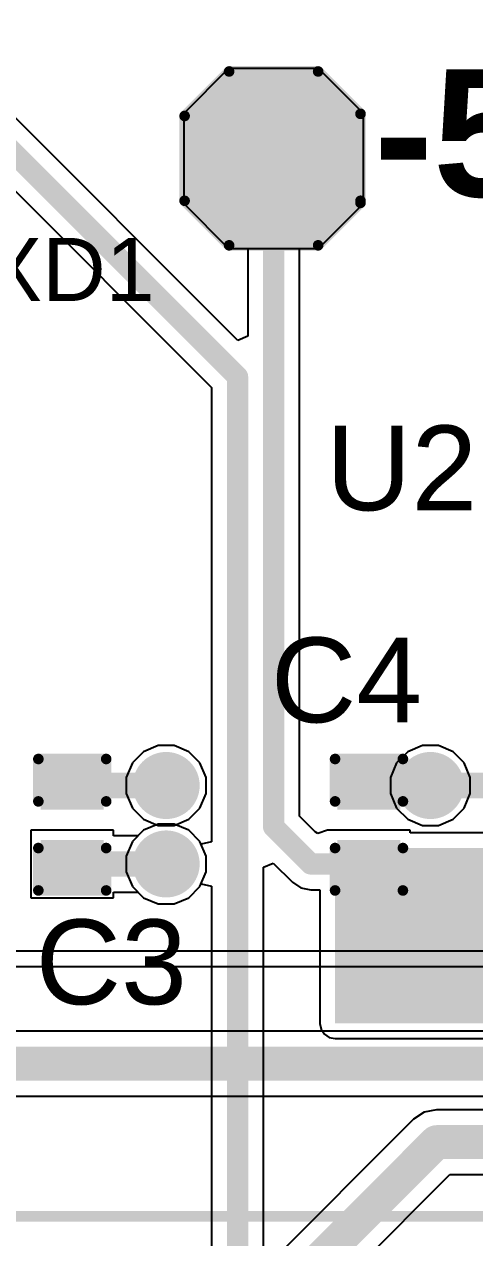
# Model space of a CAD drawing. Header units: inches. Extents: x -0.91 to 3.86, y -0.82 to 4.16.
# Drawn here: x 2.222 to 2.435, y 0.541 to 1.113 of the extents above; entities that cross this region are included whole.
import ezdxf

# ---------------------------------------------------------------- set-up
doc = ezdxf.new("R2010")
doc.units = ezdxf.units.IN
doc.header["$MEASUREMENT"] = 0
for name, color, linetype in [('Bottom Layer 1', 5, 'Continuous'), ('Bottom Solder', 6, 'Continuous'), ('GND+Signal', 16, 'Continuous'), ('Mechanical 17', 56, 'Continuous'), ('Multi-Layer', 9, 'Continuous'), ('Pad Holes', 156, 'Continuous'), ('PWR+Signal', 76, 'Continuous'), ('Top Layer 1', 1, 'Continuous'), ('Top Overlay', 2, 'Continuous'), ('Top Paste', 8, 'Continuous'), ('Top Solder', 216, 'Continuous'), ('Via Holes', 16, 'Continuous')]:
    doc.layers.add(name, color=color, linetype=linetype)
doc.styles.add('Arial', font='', dxfattribs={"height": 0.2})
doc.styles.add('Arial_Bold', font='', dxfattribs={"height": 0.2})
doc.styles.get('Arial').set_extended_font_data('Arial')
doc.styles.get('Arial_Bold').set_extended_font_data('Arial', bold=True)

# ---------------------------------------------------------------- blocks, each defined once
blk = doc.blocks.new('T____P______TH_1_8___H_________0_92___113')
at = {"layer": 'Bottom Layer 1'}
blk.add_hatch(color=5, dxfattribs=at).paths.add_polyline_path([(0.017716525, 0.03543215), (-0.017716525, 0.03543215), (-0.03543305, 0.017715625), (-0.03543305, -0.017717425), (-0.017716525, -0.03543395), (0.017716525, -0.03543395), (0.03543305, -0.017717425), (0.03543305, 0.017715625)])
at = {"layer": 'Bottom Solder'}
blk.add_hatch(color=6, dxfattribs=at).paths.add_polyline_path([(0.019716525, 0.03943215), (-0.019716525, 0.03943215), (-0.03943305, 0.019715625), (-0.03943305, -0.019717425), (-0.019716525, -0.03943395), (0.019716525, -0.03943395), (0.03943305, -0.019717425), (0.03943305, 0.019715625)])
at = {"layer": 'GND+Signal'}
blk.add_hatch(color=16, dxfattribs=at).paths.add_polyline_path([(0.017716525, 0.03543215), (-0.017716525, 0.03543215), (-0.03543305, 0.017715625), (-0.03543305, -0.017717425), (-0.017716525, -0.03543395), (0.017716525, -0.03543395), (0.03543305, -0.017717425), (0.03543305, 0.017715625)])
at = {"layer": 'Multi-Layer'}
blk.add_hatch(color=9, dxfattribs=at).paths.add_polyline_path([(0.017716525, 0.03543215), (-0.017716525, 0.03543215), (-0.03543305, 0.017715625), (-0.03543305, -0.017717425), (-0.017716525, -0.03543395), (0.017716525, -0.03543395), (0.03543305, -0.017717425), (0.03543305, 0.017715625)])
at = {"layer": 'Pad Holes'}
h = blk.add_hatch(color=7, dxfattribs=at)
edge = h.paths.add_edge_path()
edge.add_arc((0, -9e-07), 0.0181102, 0, 360)
at = {"layer": 'PWR+Signal'}
blk.add_hatch(color=76, dxfattribs=at).paths.add_polyline_path([(0.017716525, 0.03543215), (-0.017716525, 0.03543215), (-0.03543305, 0.017715625), (-0.03543305, -0.017717425), (-0.017716525, -0.03543395), (0.017716525, -0.03543395), (0.03543305, -0.017717425), (0.03543305, 0.017715625)])
at = {"layer": 'Top Layer 1'}
blk.add_hatch(color=1, dxfattribs=at).paths.add_polyline_path([(0.017716525, 0.03543215), (-0.017716525, 0.03543215), (-0.03543305, 0.017715625), (-0.03543305, -0.017717425), (-0.017716525, -0.03543395), (0.017716525, -0.03543395), (0.03543305, -0.017717425), (0.03543305, 0.017715625)])
at = {"layer": 'Top Solder'}
blk.add_hatch(color=216, dxfattribs=at).paths.add_polyline_path([(0.019716525, 0.03943215), (-0.019716525, 0.03943215), (-0.03943305, 0.019715625), (-0.03943305, -0.019717425), (-0.019716525, -0.03943395), (0.019716525, -0.03943395), (0.03943305, -0.019717425), (0.03943305, 0.019715625)])
at = {"layer": 'Top Overlay'}
for points in [[(-0.02, 0.0419991, 0.005, 0.005, 0), (-0.041, 0.0209991, 0.005, 0.005, 0)], [(-0.02, 0.0419991, 0.005, 0.005, 0), (0.02, 0.0419991, 0.005, 0.005, 0)], [(0.02, 0.0419991, 0.005, 0.005, 0), (0.041, 0.0209991, 0.005, 0.005, 0)], [(-0.041, 0.0209991, 0.005, 0.005, 0), (-0.041, -0.0210009, 0.005, 0.005, 0)], [(0.041, 0.0209991, 0.005, 0.005, 0), (0.041, -0.0210009, 0.005, 0.005, 0)], [(-0.041, -0.0210009, 0.005, 0.005, 0), (-0.021, -0.0410009, 0.005, 0.005, 0)], [(0.041, -0.0210009, 0.005, 0.005, 0), (0.021, -0.0410009, 0.005, 0.005, 0)], [(-0.02, -0.0410009, 0.005, 0.005, 0), (0.021, -0.0410009, 0.005, 0.005, 0)]]:
    blk.add_lwpolyline(points, format="xyseb", dxfattribs=at)
for points in [[(-0.02125, 0.0419991, 0.0025, 0.0025, 1), (-0.01875, 0.0419991, 0.0025, 0.0025, 1)], [(-0.02125, 0.0419991, 0.0025, 0.0025, 1), (-0.01875, 0.0419991, 0.0025, 0.0025, 1)], [(0.01875, 0.0419991, 0.0025, 0.0025, 1), (0.02125, 0.0419991, 0.0025, 0.0025, 1)], [(0.01875, 0.0419991, 0.0025, 0.0025, 1), (0.02125, 0.0419991, 0.0025, 0.0025, 1)], [(-0.04225, 0.0209991, 0.0025, 0.0025, 1), (-0.03975, 0.0209991, 0.0025, 0.0025, 1)], [(-0.04225, 0.0209991, 0.0025, 0.0025, 1), (-0.03975, 0.0209991, 0.0025, 0.0025, 1)], [(0.03975, 0.0209991, 0.0025, 0.0025, 1), (0.04225, 0.0209991, 0.0025, 0.0025, 1)], [(0.03975, 0.0209991, 0.0025, 0.0025, 1), (0.04225, 0.0209991, 0.0025, 0.0025, 1)], [(-0.04225, -0.0210009, 0.0025, 0.0025, 1), (-0.03975, -0.0210009, 0.0025, 0.0025, 1)], [(-0.04225, -0.0210009, 0.0025, 0.0025, 1), (-0.03975, -0.0210009, 0.0025, 0.0025, 1)], [(0.03975, -0.0210009, 0.0025, 0.0025, 1), (0.04225, -0.0210009, 0.0025, 0.0025, 1)], [(0.03975, -0.0210009, 0.0025, 0.0025, 1), (0.04225, -0.0210009, 0.0025, 0.0025, 1)], [(-0.02225, -0.0410009, 0.0025, 0.0025, 1), (-0.01975, -0.0410009, 0.0025, 0.0025, 1)], [(-0.02125, -0.0410009, 0.0025, 0.0025, 1), (-0.01875, -0.0410009, 0.0025, 0.0025, 1)], [(0.01975, -0.0410009, 0.0025, 0.0025, 1), (0.02225, -0.0410009, 0.0025, 0.0025, 1)], [(0.01975, -0.0410009, 0.0025, 0.0025, 1), (0.02225, -0.0410009, 0.0025, 0.0025, 1)]]:
    blk.add_lwpolyline(points, format="xyseb", close=True, dxfattribs=at)
blk = doc.blocks.new('N3314_5302RB_206')
at = {"layer": 'Top Overlay'}
blk.add_lwpolyline([(-0.7319991, 0.101, 0.005, 0.005, 0), (0.7320009, 0.101, 0.005, 0.005, 0)], format="xyseb", dxfattribs=at)
blk = doc.blocks.new('C___0402_247')
at = {"layer": 'Top Layer 1'}
for points in [[(-0.027501, -0.0124991), (-0.027501, 0.0125009), (-0.009501000000000002, 0.0125009), (-0.009500999999999997, -0.0124991)], [(0.009499000000000002, -0.0124991), (0.009498999999999997, 0.0125009), (0.027499, 0.0125009), (0.027499, -0.0124991)]]:
    blk.add_hatch(color=1, dxfattribs=at).paths.add_polyline_path(points)
at = {"layer": 'Top Paste'}
for points in [[(-0.027501, -0.0124991), (-0.027501, 0.0125009), (-0.009501000000000002, 0.0125009), (-0.009500999999999997, -0.0124991)], [(0.009499000000000002, -0.0124991), (0.009498999999999997, 0.0125009), (0.027499, 0.0125009), (0.027499, -0.0124991)]]:
    blk.add_hatch(color=8, dxfattribs=at).paths.add_polyline_path(points)
at = {"layer": 'Top Solder'}
for points in [[(-0.0298632, -0.0148613), (-0.0298632, 0.0148631), (-0.007138800000000003, 0.0148631), (-0.007138799999999997, -0.0148613)], [(0.007136800000000003, -0.0148613), (0.007136799999999997, 0.0148631), (0.0298612, 0.0148631), (0.0298612, -0.0148613)]]:
    blk.add_hatch(color=216, dxfattribs=at).paths.add_polyline_path(points)
at = {"layer": 'Top Overlay'}
for points in [[(-0.011001, 0.0160009, 0.005, 0.005, 0), (-0.031001, 0.0160009, 0.005, 0.005, 0)], [(-0.031001, -0.0159991, 0.005, 0.005, 0), (-0.031001, 0.0160009, 0.005, 0.005, 0)], [(0.030999, 0.0160009, 0.005, 0.005, 0), (0.010999, 0.0160009, 0.005, 0.005, 0)], [(0.030999, -0.0159991, 0.005, 0.005, 0), (0.030999, 0.0160009, 0.005, 0.005, 0)], [(-0.011001, -0.0159991, 0.005, 0.005, 0), (-0.031001, -0.0159991, 0.005, 0.005, 0)], [(0.030999, -0.0159991, 0.005, 0.005, 0), (0.010999, -0.0159991, 0.005, 0.005, 0)]]:
    blk.add_lwpolyline(points, format="xyseb", dxfattribs=at)
for points in [[(-0.032251, 0.0160009, 0.0025, 0.0025, 1), (-0.029751, 0.0160009, 0.0025, 0.0025, 1)], [(-0.032251, 0.0160009, 0.0025, 0.0025, 1), (-0.029751, 0.0160009, 0.0025, 0.0025, 1)], [(-0.012251, 0.0160009, 0.0025, 0.0025, 1), (-0.009751, 0.0160009, 0.0025, 0.0025, 1)], [(0.009749, 0.0160009, 0.0025, 0.0025, 1), (0.012249, 0.0160009, 0.0025, 0.0025, 1)], [(0.029749, 0.0160009, 0.0025, 0.0025, 1), (0.032249, 0.0160009, 0.0025, 0.0025, 1)], [(0.029749, 0.0160009, 0.0025, 0.0025, 1), (0.032249, 0.0160009, 0.0025, 0.0025, 1)], [(-0.032251, -0.0159991, 0.0025, 0.0025, 1), (-0.029751, -0.0159991, 0.0025, 0.0025, 1)], [(-0.032251, -0.0159991, 0.0025, 0.0025, 1), (-0.029751, -0.0159991, 0.0025, 0.0025, 1)], [(-0.012251, -0.0159991, 0.0025, 0.0025, 1), (-0.009751, -0.0159991, 0.0025, 0.0025, 1)], [(0.009749, -0.0159991, 0.0025, 0.0025, 1), (0.012249, -0.0159991, 0.0025, 0.0025, 1)], [(0.029749, -0.0159991, 0.0025, 0.0025, 1), (0.032249, -0.0159991, 0.0025, 0.0025, 1)], [(0.029749, -0.0159991, 0.0025, 0.0025, 1), (0.032249, -0.0159991, 0.0025, 0.0025, 1)]]:
    blk.add_lwpolyline(points, format="xyseb", close=True, dxfattribs=at)
blk = doc.blocks.new('C___0402_248')
at = {"layer": 'Top Layer 1'}
for points in [[(-0.027499, -0.0125009), (-0.027499, 0.0124991), (-0.009498999999999999, 0.0124991), (-0.009499000000000002, -0.0125009)], [(0.009500999999999999, -0.0125009), (0.009501, 0.0124991), (0.027501, 0.0124991), (0.027501, -0.0125009)]]:
    blk.add_hatch(color=1, dxfattribs=at).paths.add_polyline_path(points)
at = {"layer": 'Top Paste'}
for points in [[(-0.027499, -0.0125009), (-0.027499, 0.0124991), (-0.009498999999999999, 0.0124991), (-0.009499000000000002, -0.0125009)], [(0.009500999999999999, -0.0125009), (0.009501, 0.0124991), (0.027501, 0.0124991), (0.027501, -0.0125009)]]:
    blk.add_hatch(color=8, dxfattribs=at).paths.add_polyline_path(points)
at = {"layer": 'Top Solder'}
for points in [[(-0.0298612, -0.0148631), (-0.0298612, 0.0148613), (-0.007136799999999999, 0.0148613), (-0.007136800000000001, -0.0148631)], [(0.007138799999999999, -0.0148631), (0.007138800000000002, 0.0148613), (0.0298632, 0.0148613), (0.0298632, -0.0148631)]]:
    blk.add_hatch(color=216, dxfattribs=at).paths.add_polyline_path(points)
at = {"layer": 'Top Overlay'}
for points in [[(-0.030999, 0.0159991, 0.005, 0.005, 0), (-0.010999, 0.0159991, 0.005, 0.005, 0)], [(-0.030999, 0.0159991, 0.005, 0.005, 0), (-0.030999, -0.0160009, 0.005, 0.005, 0)], [(0.011001, 0.0159991, 0.005, 0.005, 0), (0.031001, 0.0159991, 0.005, 0.005, 0)], [(0.031001, 0.0159991, 0.005, 0.005, 0), (0.031001, -0.0160009, 0.005, 0.005, 0)], [(-0.030999, -0.0160009, 0.005, 0.005, 0), (-0.010999, -0.0160009, 0.005, 0.005, 0)], [(0.011001, -0.0160009, 0.005, 0.005, 0), (0.031001, -0.0160009, 0.005, 0.005, 0)]]:
    blk.add_lwpolyline(points, format="xyseb", dxfattribs=at)
for points in [[(-0.032249, 0.0159991, 0.0025, 0.0025, 1), (-0.029749, 0.0159991, 0.0025, 0.0025, 1)], [(-0.032249, 0.0159991, 0.0025, 0.0025, 1), (-0.029749, 0.0159991, 0.0025, 0.0025, 1)], [(-0.012249, 0.0159991, 0.0025, 0.0025, 1), (-0.009749, 0.0159991, 0.0025, 0.0025, 1)], [(0.009751, 0.0159991, 0.0025, 0.0025, 1), (0.012251, 0.0159991, 0.0025, 0.0025, 1)], [(0.029751, 0.0159991, 0.0025, 0.0025, 1), (0.032251, 0.0159991, 0.0025, 0.0025, 1)], [(0.029751, 0.0159991, 0.0025, 0.0025, 1), (0.032251, 0.0159991, 0.0025, 0.0025, 1)], [(-0.032249, -0.0160009, 0.0025, 0.0025, 1), (-0.029749, -0.0160009, 0.0025, 0.0025, 1)], [(-0.032249, -0.0160009, 0.0025, 0.0025, 1), (-0.029749, -0.0160009, 0.0025, 0.0025, 1)], [(-0.012249, -0.0160009, 0.0025, 0.0025, 1), (-0.009749, -0.0160009, 0.0025, 0.0025, 1)], [(0.009751, -0.0160009, 0.0025, 0.0025, 1), (0.012251, -0.0160009, 0.0025, 0.0025, 1)], [(0.029751, -0.0160009, 0.0025, 0.0025, 1), (0.032251, -0.0160009, 0.0025, 0.0025, 1)], [(0.029751, -0.0160009, 0.0025, 0.0025, 1), (0.032251, -0.0160009, 0.0025, 0.0025, 1)]]:
    blk.add_lwpolyline(points, format="xyseb", close=True, dxfattribs=at)

msp = doc.modelspace()

# ---------------------------------------------------------------- hatches: boundary and pattern name
at = {"layer": 'Bottom Layer 1'}
h = msp.add_hatch(color=5, dxfattribs=at)
edge = h.paths.add_edge_path()
edge.add_arc((2.2893009, 0.7542051), 0.011811, 0, 360)
h = msp.add_hatch(color=5, dxfattribs=at)
edge = h.paths.add_edge_path()
edge.add_arc((2.414, 0.754206), 0.011811, 0, 360)
h = msp.add_hatch(color=5, dxfattribs=at)
edge = h.paths.add_edge_path()
edge.add_arc((2.2893009, 0.7172051), 0.011811, 0, 360)
at = {"layer": 'Bottom Solder'}
h = msp.add_hatch(color=6, dxfattribs=at)
edge = h.paths.add_edge_path()
edge.add_arc((2.2893009, 0.7542051), 0.015811, 0, 360)
h = msp.add_hatch(color=6, dxfattribs=at)
edge = h.paths.add_edge_path()
edge.add_arc((2.414, 0.754206), 0.015811, 0, 360)
h = msp.add_hatch(color=6, dxfattribs=at)
edge = h.paths.add_edge_path()
edge.add_arc((2.2893009, 0.7172051), 0.015811, 0, 360)
at = {"layer": 'GND+Signal'}
h = msp.add_hatch(color=16, dxfattribs=at)
edge = h.paths.add_edge_path()
edge.add_arc((2.2893009, 0.7542051), 0.011811, 0, 360)
h = msp.add_hatch(color=16, dxfattribs=at)
edge = h.paths.add_edge_path()
edge.add_arc((2.414, 0.754206), 0.011811, 0, 360)
h = msp.add_hatch(color=16, dxfattribs=at)
edge = h.paths.add_edge_path()
edge.add_arc((2.2893009, 0.7172051), 0.011811, 0, 360)
at = {"layer": 'PWR+Signal'}
h = msp.add_hatch(color=76, dxfattribs=at)
edge = h.paths.add_edge_path()
edge.add_arc((2.2893009, 0.7542051), 0.011811, 0, 360)
h = msp.add_hatch(color=76, dxfattribs=at)
edge = h.paths.add_edge_path()
edge.add_arc((2.414, 0.754206), 0.011811, 0, 360)
h = msp.add_hatch(color=76, dxfattribs=at)
edge = h.paths.add_edge_path()
edge.add_arc((2.2893009, 0.7172051), 0.011811, 0, 360)
at = {"layer": 'Top Layer 1'}
h = msp.add_hatch(color=1, dxfattribs=at)
edge = h.paths.add_edge_path()
edge.add_arc((2.2893009, 0.7542051), 0.011811, 0, 360)
h = msp.add_hatch(color=1, dxfattribs=at)
edge = h.paths.add_edge_path()
edge.add_arc((2.414, 0.754206), 0.011811, 0, 360)
h = msp.add_hatch(color=1, dxfattribs=at)
edge = h.paths.add_edge_path()
edge.add_arc((2.2893009, 0.7172051), 0.011811, 0, 360)
msp.add_hatch(color=1, dxfattribs=at).paths.add_polyline_path([(2.3690009, 0.642), (2.4749999, 0.642), (2.4749999, 0.724706), (2.3690009, 0.724706)])
at = {"layer": 'Via Holes'}
h = msp.add_hatch(color=7, dxfattribs=at)
edge = h.paths.add_edge_path()
edge.add_arc((2.2893009, 0.7542051), 0.0059055, 0, 360)
h = msp.add_hatch(color=7, dxfattribs=at)
edge = h.paths.add_edge_path()
edge.add_arc((2.414, 0.754206), 0.0059055, 0, 360)
h = msp.add_hatch(color=7, dxfattribs=at)
edge = h.paths.add_edge_path()
edge.add_arc((2.2893009, 0.7172051), 0.0059055, 0, 360)

# ---------------------------------------------------------------- linework, layer by layer
at = {"layer": 'Bottom Layer 1'}
for p, q in [((2.3187844, 1.092433), (2.2975679, 1.0712165)), ((2.3612174, 1.092433), (2.3187844, 1.092433)), ((2.3824339, 1.0712165), (2.3612174, 1.092433)), ((2.2975679, 1.0712165), (2.2975679, 1.0287835)), ((2.3824339, 1.0287835), (2.3824339, 1.0712165)), ((2.2975679, 1.0287835), (2.3187844, 1.007567)), ((2.3612174, 1.007567), (2.3824339, 1.0287835)), ((2.3187844, 1.007567), (2.3612174, 1.007567)), ((2.2786453, 0.7331523), (2.2733537, 0.7278607)), ((2.2855592, 0.7360161), (2.2786453, 0.7331523)), ((2.2930426, 0.7360161), (2.2855592, 0.7360161)), ((2.2999565, 0.7331523), (2.2930426, 0.7360161)), ((2.3052481, 0.7278607), (2.2999565, 0.7331523)), ((2.2733537, 0.7278607), (2.2704899, 0.7209468)), ((2.3081119, 0.7209468), (2.3052481, 0.7278607)), ((2.2704899, 0.7209468), (2.2704899, 0.7134634)), ((2.3081119, 0.7134634), (2.3081119, 0.7209468)), ((2.2704899, 0.7134634), (2.2733537, 0.7065495)), ((2.3052481, 0.7065495), (2.3081119, 0.7134634)), ((2.2733537, 0.7065495), (2.2786453, 0.7012579)), ((2.2999565, 0.7012579), (2.3052481, 0.7065495)), ((2.2786453, 0.7012579), (2.2855592, 0.6983941)), ((2.2855592, 0.6983941), (2.2930426, 0.6983941)), ((2.2930426, 0.6983941), (2.2999565, 0.7012579)), ((2.5006911, 0.6382939), (2.1740609, 0.6382939)), ((2.1803958, 0.6077061), (2.4961243, 0.6077061)), ((2.4168609, 0.6012939), (2.4110082, 0.6001297)), ((2.4967642, 0.6012939), (2.4168609, 0.6012939)), ((2.4060465, 0.5968145), (2.3291865, 0.5199544)), ((2.4110082, 0.6001297), (2.4060465, 0.5968145)), ((2.3552948, 0.5028051), (2.4231959, 0.5707061)), ((2.4231959, 0.5707061), (2.5006911, 0.5707061))]:
    msp.add_line(p, q, dxfattribs=at)
for points in [[(2.1740609, 0.623, 0.016, 0.016, 0), (2.512, 0.623, 0.016, 0.016, 0)], [(2.3400009, 0.50914, 0.016, 0.016, 0), (2.4168609, 0.586, 0.016, 0.016, 0)], [(2.4168609, 0.586, 0.016, 0.016, 0), (2.512, 0.586, 0.016, 0.016, 0)]]:
    msp.add_lwpolyline(points, format="xyseb", dxfattribs=at)
msp.add_lwpolyline([(2.4128609, 0.586, 0.008, 0.008, 1), (2.4208609, 0.586, 0.008, 0.008, 1)], format="xyseb", close=True, dxfattribs=at)
msp.add_lwpolyline([(2.4128609, 0.586, 0.008, 0.008, 1), (2.4208609, 0.586, 0.008, 0.008, 1)], format="xyseb", close=True, dxfattribs=at)
at = {"layer": 'GND+Signal'}
for p, q in [((2.3187844, 1.092433), (2.2975679, 1.0712165)), ((2.3612174, 1.092433), (2.3187844, 1.092433)), ((2.3824339, 1.0712165), (2.3612174, 1.092433)), ((2.2975679, 1.0712165), (2.2975679, 1.0287835)), ((2.3824339, 1.0287835), (2.3824339, 1.0712165)), ((2.2975679, 1.0287835), (2.3187844, 1.007567)), ((2.3612174, 1.007567), (2.3824339, 1.0287835)), ((2.3187844, 1.007567), (2.3612174, 1.007567)), ((2.2786453, 0.7331523), (2.2733537, 0.7278607)), ((2.2855592, 0.7360161), (2.2786453, 0.7331523)), ((2.2930426, 0.7360161), (2.2855592, 0.7360161)), ((2.2999565, 0.7331523), (2.2930426, 0.7360161)), ((2.3052481, 0.7278607), (2.2999565, 0.7331523)), ((2.2733537, 0.7278607), (2.2704899, 0.7209468)), ((2.3081119, 0.7209468), (2.3052481, 0.7278607)), ((2.2704899, 0.7209468), (2.2704899, 0.7134634)), ((2.3081119, 0.7134634), (2.3081119, 0.7209468)), ((2.2704899, 0.7134634), (2.2733537, 0.7065495)), ((2.3052481, 0.7065495), (2.3081119, 0.7134634)), ((2.2733537, 0.7065495), (2.2786453, 0.7012579)), ((2.2999565, 0.7012579), (2.3052481, 0.7065495)), ((2.2786453, 0.7012579), (2.2855592, 0.6983941)), ((2.2855592, 0.6983941), (2.2930426, 0.6983941)), ((2.2930426, 0.6983941), (2.2999565, 0.7012579))]:
    msp.add_line(p, q, dxfattribs=at)
at = {"layer": 'PWR+Signal'}
for p, q in [((2.3187844, 1.092433), (2.2975679, 1.0712165)), ((2.3612174, 1.092433), (2.3187844, 1.092433)), ((2.3824339, 1.0712165), (2.3612174, 1.092433)), ((2.2975679, 1.0712165), (2.2975679, 1.0287835)), ((2.3824339, 1.0287835), (2.3824339, 1.0712165)), ((2.2975679, 1.0287835), (2.3187844, 1.007567)), ((2.3612174, 1.007567), (2.3824339, 1.0287835)), ((2.3187844, 1.007567), (2.3612174, 1.007567)), ((2.2855592, 0.7730161), (2.2786453, 0.7701523)), ((2.2930426, 0.7730161), (2.2855592, 0.7730161)), ((2.2999565, 0.7701523), (2.2930426, 0.7730161)), ((2.4102583, 0.773017), (2.4033444, 0.7701532)), ((2.4177417, 0.773017), (2.4102583, 0.773017)), ((2.4246556, 0.7701532), (2.4177417, 0.773017)), ((2.2786453, 0.7701523), (2.2733537, 0.7648607)), ((2.3052481, 0.7648607), (2.2999565, 0.7701523)), ((2.4033444, 0.7701532), (2.3980528, 0.7648616)), ((2.4299472, 0.7648616), (2.4246556, 0.7701532)), ((2.2733537, 0.7648607), (2.2704899, 0.7579468)), ((2.3081119, 0.7579468), (2.3052481, 0.7648607)), ((2.3980528, 0.7648616), (2.395189, 0.7579477)), ((2.432811, 0.7579477), (2.4299472, 0.7648616)), ((2.2704899, 0.7579468), (2.2704899, 0.7504634)), ((2.3081119, 0.7504634), (2.3081119, 0.7579468)), ((2.395189, 0.7579477), (2.395189, 0.7504643)), ((2.432811, 0.7504643), (2.432811, 0.7579477)), ((2.2704899, 0.7504634), (2.2733537, 0.7435495)), ((2.3052481, 0.7435495), (2.3081119, 0.7504634)), ((2.395189, 0.7504643), (2.3980528, 0.7435504)), ((2.4299472, 0.7435504), (2.432811, 0.7504643)), ((2.2733537, 0.7435495), (2.2786453, 0.7382579)), ((2.2999565, 0.7382579), (2.3052481, 0.7435495)), ((2.3980528, 0.7435504), (2.4033444, 0.7382588)), ((2.4246556, 0.7382588), (2.4299472, 0.7435504)), ((2.2786453, 0.7382579), (2.2855592, 0.7353941)), ((2.2855592, 0.7353941), (2.2930426, 0.7353941)), ((2.2930426, 0.7353941), (2.2999565, 0.7382579)), ((2.4033444, 0.7382588), (2.4102583, 0.735395)), ((2.4102583, 0.735395), (2.4177417, 0.735395)), ((2.4177417, 0.735395), (2.4246556, 0.7382588)), ((3.556, 0.676), (0.249, 0.676)), ((0.6228577, 0.6688629), (3.556, 0.6688629))]:
    msp.add_line(p, q, dxfattribs=at)
at = {"layer": 'Top Layer 1'}
for p, q in [((1.3619321, 1.8907649), (2.3107658, 0.9419312)), ((2.3231464, 0.9641566), (1.5457334, 1.7415696)), ((2.3187844, 1.092433), (2.2975679, 1.0712165)), ((2.3612174, 1.092433), (2.3187844, 1.092433)), ((2.3824339, 1.0712165), (2.3612174, 1.092433)), ((2.2975679, 1.0712165), (2.2975679, 1.0287835)), ((2.3824339, 1.0287835), (2.3824339, 1.0712165)), ((2.2975679, 1.0287835), (2.3187844, 1.007567)), ((2.3612174, 1.007567), (2.3824339, 1.0287835)), ((2.3187844, 1.007567), (2.3277658, 1.007567)), ((2.3277658, 1.007567), (2.3277658, 0.9660701)), ((2.352236, 0.7397739), (2.352236, 1.007567)), ((2.352236, 1.007567), (2.3612174, 1.007567)), ((2.3277658, 0.9660701), (2.3231464, 0.9641566)), ((2.3107658, 0.9419312), (2.3107658, 0.7276055)), ((2.3596696, 0.7323403), (2.352236, 0.7397739)), ((2.2645009, 0.733206), (2.2255009, 0.733206)), ((2.2255009, 0.733206), (2.2255009, 0.701206)), ((2.2645009, 0.7304607), (2.2645009, 0.733206)), ((2.2786453, 0.7331523), (2.2759537, 0.7304607)), ((2.2855592, 0.7360161), (2.2786453, 0.7331523)), ((2.2930426, 0.7360161), (2.2855592, 0.7360161)), ((2.2999565, 0.7331523), (2.2930426, 0.7360161)), ((2.3052481, 0.7278607), (2.2999565, 0.7331523)), ((2.365501, 0.7332061), (2.3608499, 0.7316275)), ((2.365501, 0.733206), (2.365501, 0.7332061)), ((2.4045009, 0.733206), (2.365501, 0.733206)), ((2.4045009, 0.7318431), (2.4045009, 0.733206)), ((2.2759537, 0.7304607), (2.2645009, 0.7304607)), ((2.3057658, 0.7266109), (2.3052481, 0.7278607)), ((2.3107658, 0.7276055), (2.3057658, 0.7266109)), ((2.3608499, 0.7316275), (2.3596696, 0.7323403)), ((2.475, 0.7318431), (2.4045009, 0.7318431)), ((2.335236, 0.715635), (2.3398554, 0.7175485)), ((2.335236, 0.497), (2.335236, 0.715635)), ((2.3398554, 0.7175485), (2.3488494, 0.7085545)), ((2.2999565, 0.7012579), (2.3052481, 0.7065495)), ((2.3052481, 0.7065495), (2.3057658, 0.7077993)), ((2.3057658, 0.7077993), (2.3107658, 0.7068047)), ((2.3107658, 0.7068047), (2.3107658, 0.5020679)), ((2.3488494, 0.7085545), (2.3528187, 0.7059022)), ((2.3528187, 0.7059022), (2.3575009, 0.7049709)), ((2.3575009, 0.7049709), (2.3618638, 0.7049709)), ((2.3618638, 0.7049709), (2.3618638, 0.642)), ((2.2255009, 0.701206), (2.2645009, 0.701206)), ((2.2645009, 0.701206), (2.2645009, 0.7039513)), ((2.2645009, 0.7039513), (2.2759519, 0.7039513)), ((2.2759519, 0.7039513), (2.2786453, 0.7012579)), ((2.2786453, 0.7012579), (2.2855592, 0.6983941)), ((2.2855592, 0.6983941), (2.2930426, 0.6983941)), ((2.2930426, 0.6983941), (2.2999565, 0.7012579)), ((2.3618638, 0.642), (2.3624071, 0.6392688)), ((2.3624071, 0.6392688), (2.3639542, 0.6369533)), ((2.3639542, 0.6369533), (2.3662697, 0.6354062)), ((2.3662697, 0.6354062), (2.3690009, 0.6348629)), ((2.3690009, 0.6348629), (2.447707, 0.6348629))]:
    msp.add_line(p, q, dxfattribs=at)
for points in [[(1.367, 1.903, 0.01, 0.01, 0), (2.3230009, 0.9469991, 0.01, 0.01, 0)], [(2.3400009, 0.734706, 0.01, 0.01, 0), (2.3400009, 1.05, 0.01, 0.01, 0)], [(2.3230009, 0.497, 0.01, 0.01, 0), (2.3230009, 0.9469991, 0.01, 0.01, 0)], [(2.2450009, 0.754206, 0.012, 0.012, 0), (2.2893, 0.754206, 0.012, 0.012, 0)], [(2.2893, 0.754206, 0.012, 0.012, 0), (2.2893009, 0.7542051, 0.012, 0.012, 0)], [(2.3850009, 0.754206, 0.012, 0.012, 0), (2.414, 0.754206, 0.012, 0.012, 0)], [(2.414, 0.754206, 0.012, 0.012, 0), (2.4750669, 0.754206, 0.012, 0.012, 0)], [(2.3400009, 0.734706, 0.01, 0.01, 0), (2.3575009, 0.717206, 0.01, 0.01, 0)], [(2.2450009, 0.717206, 0.012, 0.012, 0), (2.2893, 0.717206, 0.012, 0.012, 0)], [(2.2893, 0.717206, 0.012, 0.012, 0), (2.2893009, 0.7172051, 0.012, 0.012, 0)], [(2.3575009, 0.717206, 0.01, 0.01, 0), (2.3850009, 0.717206, 0.01, 0.01, 0)], [(2.3850009, 0.717206, 0.01, 0.01, 0), (2.456794, 0.717206, 0.01, 0.01, 0)]]:
    msp.add_lwpolyline(points, format="xyseb", dxfattribs=at)
for points in [[(2.3375009, 1.05, 0.005, 0.005, 1), (2.3425009, 1.05, 0.005, 0.005, 1)], [(2.3205009, 0.9469991, 0.005, 0.005, 1), (2.3255009, 0.9469991, 0.005, 0.005, 1)], [(2.3205009, 0.9469991, 0.005, 0.005, 1), (2.3255009, 0.9469991, 0.005, 0.005, 1)], [(2.2420009, 0.754206, 0.006, 0.006, 1), (2.2480009, 0.754206, 0.006, 0.006, 1)], [(2.2863, 0.754206, 0.006, 0.006, 1), (2.2923, 0.754206, 0.006, 0.006, 1)], [(2.2863, 0.754206, 0.006, 0.006, 1), (2.2923, 0.754206, 0.006, 0.006, 1)], [(2.2863009, 0.7542051, 0.006, 0.006, 1), (2.2923009, 0.7542051, 0.006, 0.006, 1)], [(2.3820009, 0.754206, 0.006, 0.006, 1), (2.3880009, 0.754206, 0.006, 0.006, 1)], [(2.411, 0.754206, 0.006, 0.006, 1), (2.417, 0.754206, 0.006, 0.006, 1)], [(2.411, 0.754206, 0.006, 0.006, 1), (2.417, 0.754206, 0.006, 0.006, 1)], [(2.3375009, 0.734706, 0.005, 0.005, 1), (2.3425009, 0.734706, 0.005, 0.005, 1)], [(2.3375009, 0.734706, 0.005, 0.005, 1), (2.3425009, 0.734706, 0.005, 0.005, 1)], [(2.2420009, 0.717206, 0.006, 0.006, 1), (2.2480009, 0.717206, 0.006, 0.006, 1)], [(2.2863, 0.717206, 0.006, 0.006, 1), (2.2923, 0.717206, 0.006, 0.006, 1)], [(2.2863, 0.717206, 0.006, 0.006, 1), (2.2923, 0.717206, 0.006, 0.006, 1)], [(2.2863009, 0.7172051, 0.006, 0.006, 1), (2.2923009, 0.7172051, 0.006, 0.006, 1)], [(2.3550009, 0.717206, 0.005, 0.005, 1), (2.3600009, 0.717206, 0.005, 0.005, 1)], [(2.3550009, 0.717206, 0.005, 0.005, 1), (2.3600009, 0.717206, 0.005, 0.005, 1)], [(2.3825009, 0.717206, 0.005, 0.005, 1), (2.3875009, 0.717206, 0.005, 0.005, 1)], [(2.3825009, 0.717206, 0.005, 0.005, 1), (2.3875009, 0.717206, 0.005, 0.005, 1)]]:
    msp.add_lwpolyline(points, format="xyseb", close=True, dxfattribs=at)

# ---------------------------------------------------------------- block references
for name, p, rotation in [('T____P______TH_1_8___H_________0_92___113', (2.34, 1.05), 90), ('C___0402_248', (2.245, 0.735705), 90), ('C___0402_247', (2.385, 0.735705), 270)]:
    msp.add_blockref(name, p, dxfattribs=dict(rotation=rotation))
msp.add_blockref('N3314_5302RB_206', (1.926, 0.45))

# ---------------------------------------------------------------- texts
at = {"layer": 'Mechanical 17', "style": 'Arial'}
msp.add_text('RXD1', height=0.02975, dxfattribs=at).set_placement((2.1730527, 0.9827498))
at = {"layer": 'Top Overlay'}
for s, height, style, p in [('-5VMB', 0.06, 'Arial_Bold', (2.3873259, 1.032027)), ('U2', 0.04, 'Arial', (2.3646775, 0.8840065)), ('C4', 0.04, 'Arial', (2.3386775, 0.7840065)), ('C3', 0.04, 'Arial', (2.2276775, 0.6510065))]:
    msp.add_text(s, height=height, dxfattribs=dict(at, style=style)).set_placement(p)

doc.saveas('drawing.dxf')
